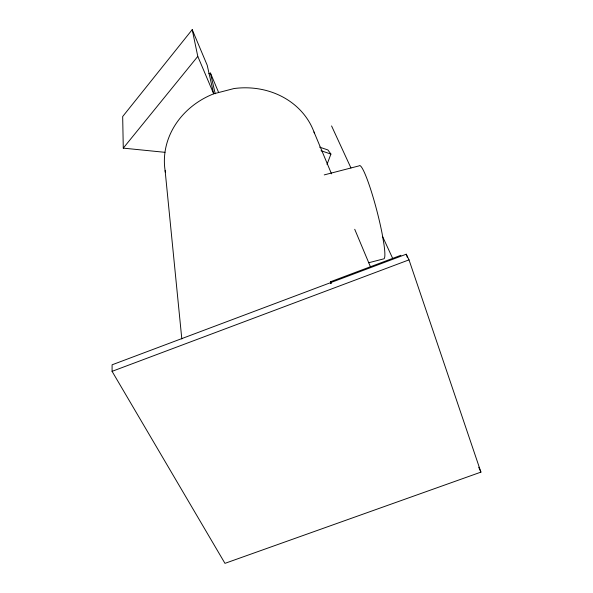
<?xml version="1.0" encoding="UTF-8"?>
<svg xmlns="http://www.w3.org/2000/svg" width="593" height="593" viewBox="0 0 593 593"><rect width="100%" height="100%" fill="white"/><g stroke="black" fill="none" stroke-linecap="round" stroke-linejoin="round"><path stroke-width="0.89" d="M112.077 371.344L112.092 364.806L406.264 254.204L409.014 259.86L480.923 472.124L224.962 563.35L112.077 371.344L409.014 259.86M327.01 164.431L330.916 154.069L327.892 149.947L319.597 147.138M165.417 172.378A77.216 68.958 -14.2 0 1 213.688 93.82L207.194 65.215L192.214 29.65L122.677 116.532L123.277 148.131L164.973 152.327M123.277 148.131L197.788 56.387L192.214 29.65M330.968 283.528L330.375 281.808L400.912 255.286M324.238 174.898L359.128 165.862A48.181 5.419 75.4 0 1 369.521 185.891A48.181 5.419 75.4 0 1 382.181 233.924L383.945 244.234A48.181 5.419 75.4 0 1 383.708 258.867L368.668 262.751M321.028 150.718L330.916 154.069M331.569 125.938L350.952 167.96M382.648 236.674L392.699 258.459M478.721 467.225L480.923 472.124M197.788 56.387L213.688 93.82L234.013 88.542A77.216 68.958 -14.2 0 1 314.601 133.692M208.788 73.762A63.962 58.218 -14.3 0 1 210.456 73.08L218.617 92.441M313.993 131.994L331.517 173.838M354.725 229.276L370.455 266.835M330.375 281.808L331.057 283.521M406.264 254.204L407.45 257.71M210.456 73.08L215.222 93.753M165.113 170.606L181.814 338.951"/></g></svg>
